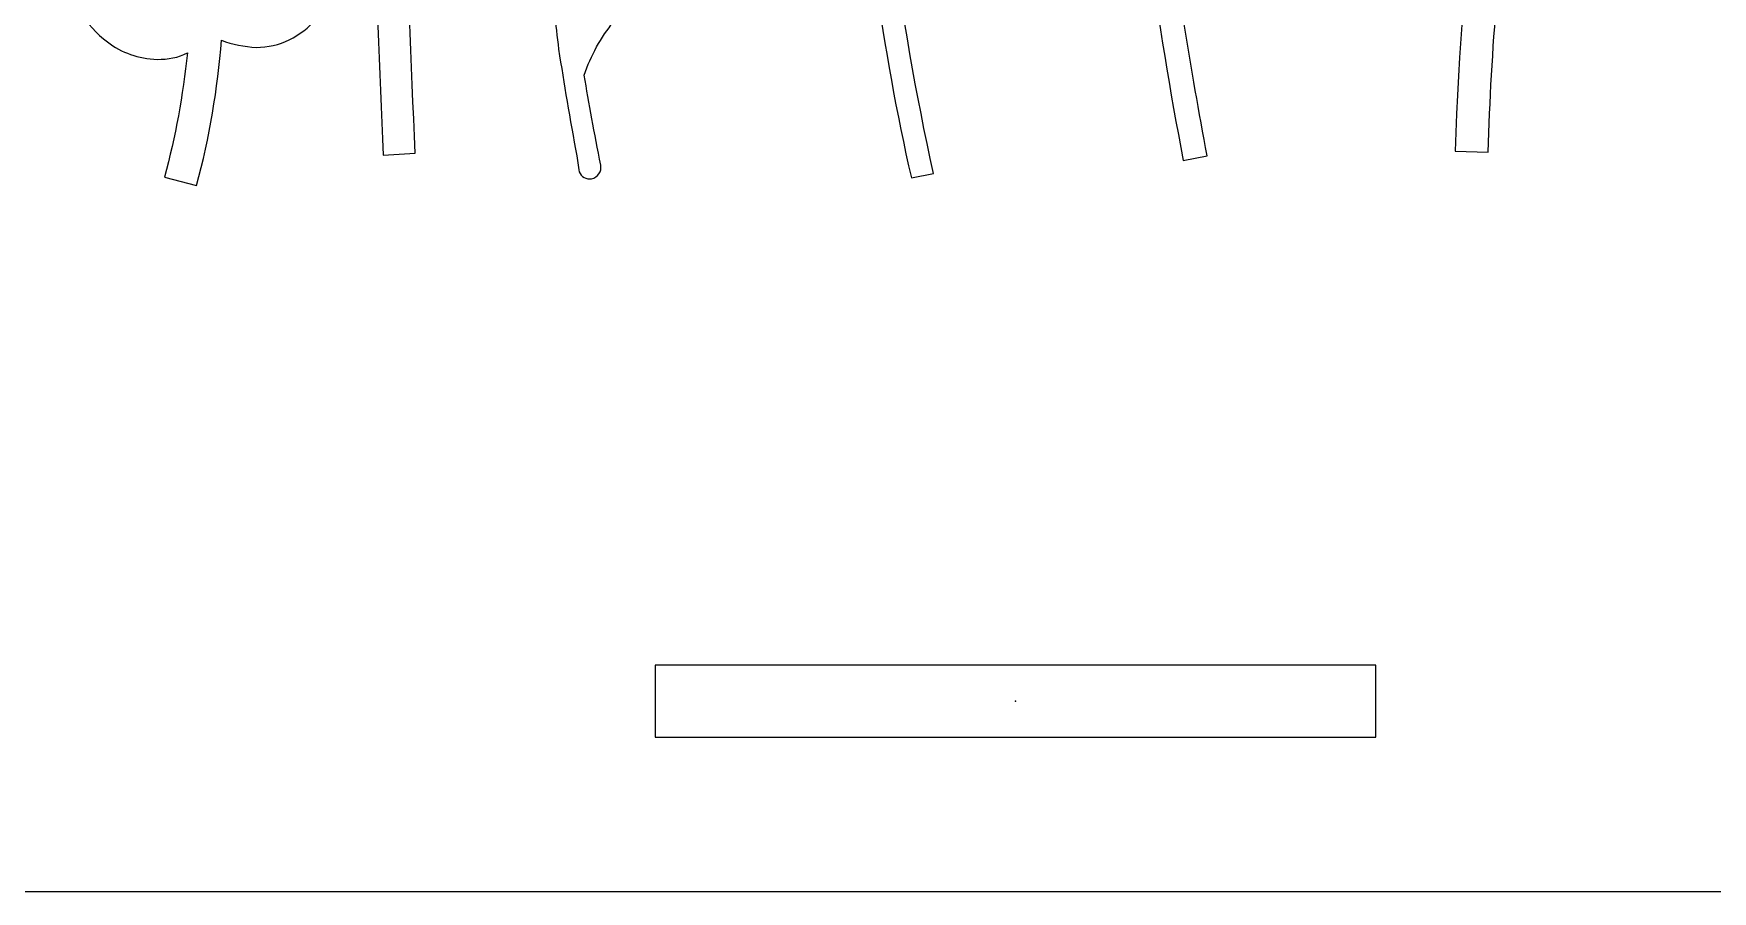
# Model space of a CAD drawing. Header units: centimetres. Extents: x 0 to 967, y -13 to 94.
# Drawn here: x 45.66 to 52.65, y 7.06 to 10.63 of the extents above; entities that cross this region are included whole.
import ezdxf

# ---------------------------------------------------------------- set-up
doc = ezdxf.new("R2010")
doc.units = ezdxf.units.CM
doc.header["$MEASUREMENT"] = 0
doc.layers.add('Picnic Basket-v2.1 v1_Picnic Basket-v2.1 v1_Picnic Basket-v1.3 v1_Picnic Basket-v1.2 v1_Picnic Basket-v1 v3_0', color=7, linetype='Continuous')

msp = doc.modelspace()

# ---------------------------------------------------------------- linework, layer by layer
at = {"layer": 'Picnic Basket-v2.1 v1_Picnic Basket-v2.1 v1_Picnic Basket-v1.3 v1_Picnic Basket-v1.2 v1_Picnic Basket-v1 v3_0'}
for p, q in [((47.1175, 10.1268), (47.2514, 10.1345)), ((51.5807, 10.1421), (51.7184, 10.1383)), ((47.9245, 10.123), (47.9321, 10.0657)), ((50.4486, 10.1039), (50.5481, 10.123)), ((46.2073, 10.0351), (46.3411, 10.0006)), ((47.978, 10.0274), (47.9857, 10.0274)), ((49.3166, 10.0312), (49.4084, 10.0504)), ((48.2505, 8.0045), (48.2505, 7.7045)), ((51.2505, 8.0045), (48.2505, 8.0045)), ((51.2505, 7.7045), (51.2505, 8.0045)), ((48.2505, 7.7045), (51.2505, 7.7045)), ((30.3087, 7.0632), (53.7234, 7.0632))]:
    msp.add_line(p, q, dxfattribs=at)
for points in [[(51.9019, 12.6127), (51.7145, 11.802), (51.6075, 10.9759), (51.5807, 10.1421)], [(47.2514, 10.1345), (47.2169, 10.8917), (47.1863, 11.6719), (47.1863, 12.4215)], [(47.0563, 12.2877), (47.0601, 11.5763), (47.0869, 10.8382), (47.1175, 10.1268)], [(49.4084, 10.0504), (49.2631, 10.712), (49.1789, 11.3813), (49.156, 12.0582)], [(50.2077, 11.8517), (50.2574, 11.2665), (50.3377, 10.6814), (50.4486, 10.1039)], [(51.7184, 10.1383), (51.7298, 10.5667), (51.7681, 10.995), (51.8255, 11.4195)], [(50.5481, 10.123), (50.4792, 10.4902), (50.4219, 10.842), (50.3798, 11.1862)], [(47.8097, 10.8764), (47.8212, 10.7732), (47.8365, 10.6699), (47.848, 10.5667)], [(49.1674, 10.8535), (49.2057, 10.5743), (49.2554, 10.2989), (49.3166, 10.0312)], [(45.8554, 10.7235), (45.886, 10.6737), (45.9243, 10.6317), (45.9702, 10.5973)], [(46.5897, 10.5743), (46.6853, 10.5743), (46.7771, 10.6202), (46.8383, 10.6929)], [(47.9551, 10.4596), (47.9818, 10.5399), (48.0239, 10.6164), (48.0775, 10.6814)], [(45.9702, 10.5973), (46.0275, 10.5514), (46.1002, 10.5284), (46.1767, 10.5246)], [(46.3411, 10.0006), (46.3947, 10.1995), (46.4291, 10.4022), (46.4444, 10.6049)], [(46.4444, 10.6049), (46.4903, 10.5858), (46.54, 10.5781), (46.5897, 10.5743)], [(47.848, 10.5667), (47.8709, 10.4252), (47.8939, 10.276), (47.9245, 10.123)], [(46.1767, 10.5246), (46.2226, 10.5246), (46.2646, 10.5322), (46.3029, 10.5514)], [(46.3029, 10.5514), (46.2838, 10.3754), (46.2532, 10.2033), (46.2073, 10.0351)], [(48.0239, 10.0848), (47.9971, 10.2186), (47.9742, 10.341), (47.9551, 10.4596)], [(47.9321, 10.0657), (47.9359, 10.0427), (47.9551, 10.0274), (47.978, 10.0274)], [(47.9857, 10.0274), (48.0124, 10.0351), (48.0277, 10.058), (48.0239, 10.0848)]]:
    msp.add_open_spline(points, degree=3, dxfattribs=at)
msp.add_point((49.7505, 7.8545), dxfattribs=at)

doc.saveas('drawing.dxf')
